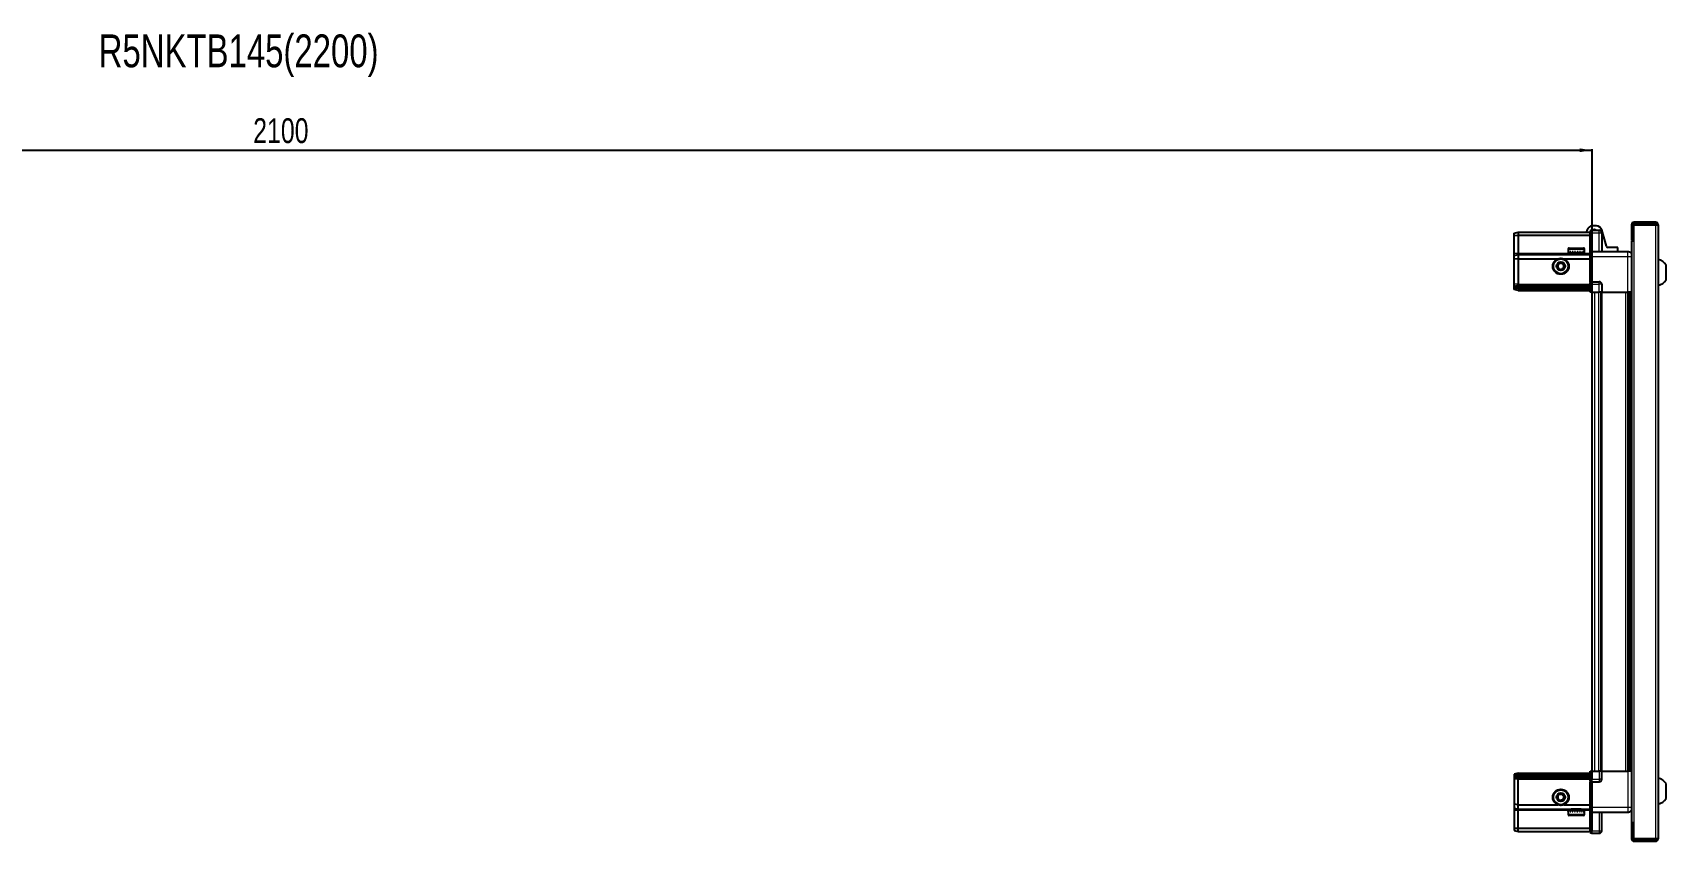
# Model space of a CAD drawing. Header units: millimetres. Extents: x 1256 to 6798, y -1275 to 1849.
# Drawn here: x 3899 to 5216, y 1198 to 1849 of the extents above; entities that cross this region are included whole.
import ezdxf

# ---------------------------------------------------------------- set-up
doc = ezdxf.new("R2010")
doc.units = ezdxf.units.MM
doc.layers.add('FORMAT', color=7, linetype='Continuous')
doc.styles.add('SLDTEXTSTYLE0', font='TXT', dxfattribs={"width": 0.75})
doc.dimstyles.new('SLDDIMSTYLE0', dxfattribs={"dimtxt": 20, "dimasz": 10, "dimexe": 0, "dimexo": 0.0625, "dimgap": 5, "dimtad": 2, "dimdec": 1, "dimrnd": 1e-09, "dimzin": 12, "dimdsep": 46, "dimtxsty": 'SLDTEXTSTYLE0', "dimsah": 1, "dimcen": 0.09, "dimadec": 0, "dimazin": 3, "dimtfac": 1, "dimtofl": 0, "dimtmove": 0, "dimatfit": 3, "dimfxl": 0, "dimfrac": 2, "dimtolj": 1, "dimtzin": 12, "dimarcsym": 0})

# ---------------------------------------------------------------- blocks, each defined once
blk = doc.blocks.new('_D_5')
at = {"layer": 'FORMAT'}
for p, q in [((3056.5, 1640.1), (3056.5, 1755.6)), ((3056.5, 1754.6), (5156.5, 1754.6)), ((5156.5, 1640.1), (5156.5, 1755.6))]:
    blk.add_line(p, q, dxfattribs=at)
for points in [[(3056.5, 1754.6), (3066.5, 1753.1), (3066.5, 1756.1)], [(5156.5, 1754.6), (5146.5, 1756.1), (5146.5, 1753.1)]]:
    blk.add_solid(points, dxfattribs=at)
at = {"layer": 'FORMAT', "insert": (4076.9, 1780.4), "char_height": 20, "attachment_point": 1, "style": 'SLDTEXTSTYLE0'}
blk.add_mtext('2100', dxfattribs=at)

msp = doc.modelspace()

# ---------------------------------------------------------------- linework, layer by layer
at = {"color": 7, "linetype": 'Continuous', "lineweight": 25}
for p, q in [((5093.81, 1687.8), (5096.81, 1688.6)), ((5093.81, 1685.95), (5093.81, 1687.8)), ((5096.81, 1688.6), (5096.81, 1686.1)), ((5096.81, 1688.6), (5155.11, 1688.6)), ((5152.44, 1690.34), (5151.95, 1688.6)), ((5155.98, 1690.1), (5155.11, 1689.6)), ((5155.11, 1689.6), (5155.11, 1688.1)), ((5155.11, 1673.3), (5155.11, 1688.1)), ((5156.31, 1690.1), (5155.98, 1690.1)), ((5156.31, 1688.1), (5156.31, 1690.1)), ((5156.31, 1690.1), (5162.31, 1690.1)), ((5156.31, 1688.1), (5156.31, 1673.3)), ((5160, 1693.6), (5156.77, 1693.6)), ((5164.31, 1688.1), (5164.31, 1673.1)), ((5168.09, 1677.19), (5164.32, 1690.34)), ((5188.31, 1694.5), (5188.31, 1682.1)), ((5189.81, 1694.5), (5189.81, 1682.1)), ((5190.31, 1681.6), (5190.31, 1694.5)), ((5190.31, 1694.5), (5207.71, 1694.5)), ((5207.71, 1696.6), (5190.41, 1696.6)), ((5207.71, 1695.1), (5190.41, 1695.1)), ((5207.71, 1695.1), (5207.71, 1696.6)), ((5207.71, 1694.5), (5209.81, 1694.5)), ((5209.81, 1694.5), (5209.81, 1199.7)), ((5093.81, 1685.95), (5096.81, 1686.1)), ((5093.81, 1671.6), (5093.81, 1685.95)), ((5096.81, 1686.1), (5096.81, 1671.6)), ((5096.81, 1686.1), (5155.11, 1686.1)), ((5137.31, 1675), (5137.31, 1672.1)), ((5138.11, 1675.8), (5149.51, 1675.8)), ((5150.31, 1672.1), (5150.31, 1675)), ((5155.11, 1673.1), (5155.11, 1673.3)), ((5156.31, 1673.1), (5155.11, 1673.1)), ((5155.11, 1669.1), (5155.11, 1673.1)), ((5156.31, 1673.3), (5156.31, 1673.1)), ((5156.31, 1673.1), (5156.31, 1669.1)), ((5156.31, 1673.1), (5185.31, 1673.1)), ((5177.26, 1676.1), (5169.53, 1676.1)), ((5177.26, 1673.1), (5177.26, 1676.1)), ((5188.21, 1681.6), (5188.21, 1212.6)), ((5188.21, 1681.6), (5190.31, 1681.6)), ((5188.31, 1682.1), (5189.81, 1682.1)), ((5093.81, 1669.8), (5093.81, 1671.6)), ((5093.81, 1669.8), (5096.81, 1670.6)), ((5093.81, 1666.77), (5093.81, 1669.8)), ((5096.81, 1667.1), (5093.81, 1666.77)), ((5093.81, 1646.6), (5093.81, 1666.77)), ((5096.81, 1671.6), (5096.81, 1670.6)), ((5096.81, 1670.6), (5096.81, 1667.1)), ((5096.81, 1670.6), (5155.11, 1670.6)), ((5096.81, 1667.1), (5096.81, 1646.6)), ((5096.81, 1667.1), (5128.81, 1667.1)), ((5133.81, 1667.1), (5155.11, 1667.1)), ((5137.31, 1672.1), (5137.35, 1672.1)), ((5137.47, 1672.6), (5137.35, 1672.6)), ((5137.35, 1672.6), (5137.35, 1672.1)), ((5137.35, 1672.1), (5137.47, 1672.1)), ((5137.47, 1672.6), (5137.47, 1672.1)), ((5137.47, 1672.1), (5137.88, 1672.1)), ((5138.22, 1672.6), (5137.88, 1672.6)), ((5137.88, 1672.6), (5137.88, 1672.1)), ((5137.88, 1672.1), (5138.22, 1672.1)), ((5138.22, 1672.6), (5138.22, 1672.1)), ((5138.22, 1672.1), (5138.99, 1672.1)), ((5139.52, 1672.6), (5138.99, 1672.6)), ((5138.99, 1672.6), (5138.99, 1672.1)), ((5138.99, 1672.1), (5139.52, 1672.1)), ((5139.41, 1672.1), (5139.41, 1672)), ((5139.41, 1672), (5148.21, 1672)), ((5139.52, 1672.6), (5139.52, 1672.1)), ((5139.52, 1672.1), (5140.57, 1672.1)), ((5139.81, 1671.6), (5140.5, 1671.12)), ((5139.81, 1671.6), (5147.81, 1671.6)), ((5140.5, 1671.12), (5139.81, 1670.64)), ((5139.81, 1670.64), (5139.81, 1670.6)), ((5139.81, 1670.64), (5147.81, 1670.64)), ((5140.5, 1671.12), (5147.12, 1671.12)), ((5141.23, 1672.6), (5140.57, 1672.6)), ((5140.57, 1672.6), (5140.57, 1672.1)), ((5140.57, 1672.1), (5141.23, 1672.1)), ((5141.23, 1672.6), (5141.23, 1672.1)), ((5141.23, 1672.1), (5142.47, 1672.1)), ((5143.2, 1672.6), (5142.47, 1672.6)), ((5142.47, 1672.6), (5142.47, 1672.1)), ((5142.47, 1672.1), (5142.91, 1672.1)), ((5142.91, 1672.6), (5142.91, 1672.1)), ((5143.2, 1672.6), (5143.2, 1672.1)), ((5143.2, 1672.1), (5144.5, 1672.1)), ((5145.23, 1672.6), (5144.5, 1672.6)), ((5144.5, 1672.6), (5144.5, 1672.1)), ((5144.77, 1672.6), (5144.77, 1672.1)), ((5144.77, 1672.1), (5145.23, 1672.1)), ((5145.23, 1672.6), (5145.23, 1672.1)), ((5145.23, 1672.1), (5146.47, 1672.1)), ((5147.12, 1672.6), (5146.47, 1672.6)), ((5146.47, 1672.6), (5146.47, 1672.1)), ((5146.47, 1672.1), (5147.12, 1672.1)), ((5147.12, 1672.6), (5147.12, 1672.1)), ((5147.12, 1672.1), (5148.17, 1672.1)), ((5147.12, 1671.12), (5147.81, 1671.6)), ((5147.81, 1670.64), (5147.12, 1671.12)), ((5147.81, 1670.6), (5147.81, 1670.64)), ((5148.69, 1672.6), (5148.17, 1672.6)), ((5148.17, 1672.6), (5148.17, 1672.1)), ((5148.17, 1672.1), (5148.69, 1672.1)), ((5148.21, 1672), (5148.21, 1672.1)), ((5148.69, 1672.6), (5148.69, 1672.1)), ((5148.69, 1672.1), (5149.45, 1672.1)), ((5149.78, 1672.6), (5149.45, 1672.6)), ((5149.45, 1672.6), (5149.45, 1672.1)), ((5149.45, 1672.1), (5149.78, 1672.1)), ((5149.78, 1672.6), (5149.78, 1672.1)), ((5149.78, 1672.1), (5150.17, 1672.1)), ((5150.28, 1672.6), (5150.17, 1672.6)), ((5150.17, 1672.6), (5150.17, 1672.1)), ((5150.17, 1672.1), (5150.28, 1672.1)), ((5150.28, 1672.6), (5150.28, 1672.1)), ((5150.28, 1672.1), (5150.31, 1672.1)), ((5155.11, 1648.8), (5155.11, 1669.1)), ((5156.31, 1669.1), (5156.31, 1648.8)), ((5216.41, 1650.1), (5216.41, 1662.1)), ((5155.11, 1648.6), (5155.11, 1648.8)), ((5156.31, 1648.6), (5155.11, 1648.6)), ((5155.11, 1648.6), (5155.11, 1647.93)), ((5155.11, 1640.1), (5155.11, 1647.93)), ((5156.31, 1648.8), (5156.31, 1648.6)), ((5156.31, 1646.6), (5156.31, 1648.6)), ((5156.31, 1646.6), (5156.31, 1648.6)), ((5156.31, 1648.6), (5162.31, 1648.6)), ((5093.81, 1644.8), (5093.81, 1646.6)), ((5096.81, 1645.6), (5093.81, 1644.8)), ((5093.81, 1644.06), (5093.81, 1644.8)), ((5096.81, 1644.6), (5093.81, 1644.06)), ((5093.81, 1643.56), (5093.81, 1644.06)), ((5096.81, 1643.1), (5093.81, 1643.56)), ((5093.81, 1642.41), (5093.81, 1643.56)), ((5096.81, 1641.6), (5093.81, 1642.41)), ((5096.81, 1646.6), (5096.81, 1645.6)), ((5096.81, 1645.6), (5096.81, 1644.6)), ((5096.81, 1645.6), (5155.11, 1645.6)), ((5096.81, 1644.6), (5096.81, 1643.1)), ((5096.81, 1644.6), (5155.11, 1644.6)), ((5096.81, 1643.1), (5155.11, 1643.1)), ((5096.81, 1643.1), (5096.81, 1641.6)), ((5096.81, 1641.6), (5155.11, 1641.6)), ((5155.98, 1640.1), (5155.11, 1640.1)), ((5155.98, 1646.6), (5155.98, 1640.1)), ((5156.31, 1640.1), (5155.98, 1640.1)), ((5156.31, 1646.6), (5156.31, 1640.1)), ((5156.31, 1640.1), (5162.31, 1640.1)), ((5156.46, 1640.1), (5156.46, 1254.1)), ((5164.31, 1640.1), (5162.31, 1640.1)), ((5163.66, 1640.1), (5163.66, 1254.1)), ((5164.31, 1646.6), (5164.31, 1640.1)), ((5164.31, 1640.1), (5185.31, 1640.1)), ((5186.33, 1254.1), (5186.33, 1640.1)), ((5186.37, 1254.1), (5186.37, 1640.1)), ((5188.16, 1640.1), (5188.16, 1254.1)), ((5096.81, 1252.6), (5093.81, 1251.8)), ((5093.81, 1251.8), (5093.81, 1250.65)), ((5096.81, 1251.1), (5096.81, 1252.6)), ((5096.81, 1252.6), (5155.11, 1252.6)), ((5155.11, 1246.28), (5155.11, 1254.1)), ((5155.11, 1254.1), (5155.98, 1254.1)), ((5155.98, 1254.1), (5155.98, 1254.1)), ((5155.98, 1254.1), (5155.98, 1247.6)), ((5156.31, 1254.1), (5155.98, 1254.1)), ((5156.31, 1254.1), (5156.31, 1247.6)), ((5156.31, 1254.1), (5156.31, 1254.1)), ((5156.31, 1254.1), (5162.31, 1254.1)), ((5156.31, 1254.1), (5156.31, 1247.6)), ((5164.31, 1254.1), (5162.31, 1254.1)), ((5164.31, 1247.6), (5164.31, 1254.1)), ((5164.31, 1254.1), (5185.31, 1254.1)), ((5096.81, 1251.1), (5093.81, 1250.65)), ((5093.81, 1250.65), (5093.81, 1250.15)), ((5096.81, 1249.6), (5093.81, 1250.15)), ((5093.81, 1250.15), (5093.81, 1249.41)), ((5096.81, 1248.6), (5093.81, 1249.41)), ((5093.81, 1249.41), (5093.81, 1247.6)), ((5093.81, 1247.6), (5093.81, 1227.44)), ((5096.81, 1249.6), (5096.81, 1251.1)), ((5096.81, 1251.1), (5155.11, 1251.1)), ((5096.81, 1249.6), (5155.11, 1249.6)), ((5096.81, 1248.6), (5096.81, 1249.6)), ((5096.81, 1248.6), (5155.11, 1248.6)), ((5096.81, 1247.6), (5096.81, 1248.6)), ((5096.81, 1227.1), (5096.81, 1247.6)), ((5155.11, 1246.28), (5155.11, 1245.6)), ((5156.31, 1245.6), (5155.11, 1245.6)), ((5155.11, 1245.4), (5155.11, 1245.6)), ((5155.11, 1225.1), (5155.11, 1245.4)), ((5156.31, 1245.6), (5156.31, 1247.6)), ((5156.31, 1245.6), (5156.31, 1245.4)), ((5156.31, 1245.6), (5162.31, 1245.6)), ((5156.31, 1245.4), (5156.31, 1225.1)), ((5216.41, 1232.1), (5216.41, 1244.1)), ((5096.81, 1227.1), (5093.81, 1227.44)), ((5093.81, 1227.44), (5093.81, 1224.41)), ((5096.81, 1227.1), (5128.81, 1227.1)), ((5096.81, 1223.6), (5096.81, 1227.1)), ((5133.81, 1227.1), (5155.11, 1227.1)), ((5093.81, 1224.41), (5096.81, 1223.6)), ((5093.81, 1224.41), (5093.81, 1222.6)), ((5093.81, 1222.6), (5093.81, 1208.26)), ((5096.81, 1223.6), (5155.11, 1223.6)), ((5096.81, 1222.6), (5096.81, 1223.6)), ((5096.81, 1208.1), (5096.81, 1222.6)), ((5137.31, 1222.1), (5137.31, 1219.2)), ((5137.33, 1222.1), (5137.31, 1222.1)), ((5137.33, 1221.6), (5137.33, 1222.1)), ((5137.43, 1222.1), (5137.33, 1222.1)), ((5137.33, 1221.6), (5137.43, 1221.6)), ((5137.43, 1221.6), (5137.43, 1222.1)), ((5137.8, 1222.1), (5137.43, 1222.1)), ((5137.8, 1221.6), (5137.8, 1222.1)), ((5138.12, 1222.1), (5137.8, 1222.1)), ((5137.8, 1221.6), (5138.12, 1221.6)), ((5149.51, 1218.4), (5138.11, 1218.4)), ((5138.12, 1221.6), (5138.12, 1222.1)), ((5138.86, 1222.1), (5138.12, 1222.1)), ((5138.86, 1221.6), (5138.86, 1222.1)), ((5139.37, 1222.1), (5138.86, 1222.1)), ((5138.86, 1221.6), (5139.37, 1221.6)), ((5139.37, 1221.6), (5139.37, 1222.1)), ((5140.4, 1222.1), (5139.37, 1222.1)), ((5139.41, 1222.2), (5139.41, 1222.1)), ((5148.21, 1222.2), (5139.41, 1222.2)), ((5139.81, 1223.6), (5139.81, 1223.57)), ((5139.81, 1223.57), (5140.5, 1223.09)), ((5147.81, 1223.57), (5139.81, 1223.57)), ((5140.5, 1223.09), (5139.81, 1222.6)), ((5147.81, 1222.6), (5139.81, 1222.6)), ((5140.4, 1221.6), (5140.4, 1222.1)), ((5141.05, 1222.1), (5140.4, 1222.1)), ((5140.4, 1221.6), (5141.05, 1221.6)), ((5147.12, 1223.09), (5140.5, 1223.09)), ((5141.05, 1221.6), (5141.05, 1222.1)), ((5142.28, 1222.1), (5141.05, 1222.1)), ((5142.28, 1221.6), (5142.28, 1222.1)), ((5142.77, 1222.1), (5142.28, 1222.1)), ((5142.28, 1221.6), (5143, 1221.6)), ((5142.77, 1221.6), (5142.77, 1222.1)), ((5143, 1221.6), (5143, 1222.1)), ((5144.3, 1222.1), (5143, 1222.1)), ((5144.3, 1221.6), (5144.3, 1222.1)), ((5144.3, 1221.6), (5145.04, 1221.6)), ((5144.64, 1221.6), (5144.64, 1222.1)), ((5145.04, 1222.1), (5144.64, 1222.1)), ((5145.04, 1221.6), (5145.04, 1222.1)), ((5146.28, 1222.1), (5145.04, 1222.1)), ((5146.28, 1221.6), (5146.28, 1222.1)), ((5146.95, 1222.1), (5146.28, 1222.1)), ((5146.28, 1221.6), (5146.95, 1221.6)), ((5146.95, 1221.6), (5146.95, 1222.1)), ((5148.02, 1222.1), (5146.95, 1222.1)), ((5147.12, 1223.09), (5147.81, 1223.57)), ((5147.81, 1222.6), (5147.12, 1223.09)), ((5147.81, 1223.57), (5147.81, 1223.6)), ((5148.02, 1221.6), (5148.02, 1222.1)), ((5148.55, 1222.1), (5148.02, 1222.1)), ((5148.02, 1221.6), (5148.55, 1221.6)), ((5148.21, 1222.1), (5148.21, 1222.2)), ((5148.55, 1221.6), (5148.55, 1222.1)), ((5149.34, 1222.1), (5148.55, 1222.1)), ((5149.34, 1221.6), (5149.34, 1222.1)), ((5149.7, 1222.1), (5149.34, 1222.1)), ((5149.34, 1221.6), (5149.7, 1221.6)), ((5149.7, 1221.6), (5149.7, 1222.1)), ((5150.13, 1222.1), (5149.7, 1222.1)), ((5150.13, 1221.6), (5150.13, 1222.1)), ((5150.26, 1222.1), (5150.13, 1222.1)), ((5150.13, 1221.6), (5150.26, 1221.6)), ((5150.26, 1221.6), (5150.26, 1222.1)), ((5150.31, 1222.1), (5150.26, 1222.1)), ((5150.31, 1219.2), (5150.31, 1222.1)), ((5155.11, 1221.1), (5155.11, 1225.1)), ((5156.31, 1221.1), (5155.11, 1221.1)), ((5155.11, 1220.9), (5155.11, 1221.1)), ((5155.11, 1206.1), (5155.11, 1220.9)), ((5156.31, 1225.1), (5156.31, 1221.1)), ((5156.31, 1221.1), (5156.31, 1220.9)), ((5156.31, 1221.1), (5185.31, 1221.1)), ((5156.31, 1220.9), (5156.31, 1206.1)), ((5156.31, 1220.9), (5156.31, 1206.1)), ((5164.31, 1206.1), (5164.31, 1221.1)), ((5190.31, 1212.6), (5188.21, 1212.6)), ((5188.31, 1212.1), (5189.81, 1212.1)), ((5188.31, 1212.1), (5188.31, 1199.7)), ((5189.81, 1212.1), (5189.81, 1199.7)), ((5190.31, 1199.7), (5190.31, 1212.6)), ((5093.81, 1208.26), (5096.81, 1208.1)), ((5093.81, 1208.26), (5093.81, 1206.41)), ((5093.81, 1206.41), (5096.81, 1205.6)), ((5096.81, 1208.1), (5155.11, 1208.1)), ((5096.81, 1205.6), (5096.81, 1208.1)), ((5096.81, 1205.6), (5155.11, 1205.6)), ((5155.11, 1206.1), (5155.11, 1204.6)), ((5155.11, 1204.6), (5155.98, 1204.1)), ((5156.31, 1204.1), (5155.98, 1204.1)), ((5156.31, 1204.1), (5156.31, 1206.1)), ((5156.31, 1204.1), (5162.31, 1204.1)), ((5207.71, 1199.7), (5190.31, 1199.7)), ((5190.41, 1199.1), (5207.71, 1199.1)), ((5209.81, 1199.7), (5207.71, 1199.7)), ((5207.71, 1199.1), (5207.71, 1197.6)), ((5190.41, 1197.6), (5207.71, 1197.6))]:
    msp.add_line(p, q, dxfattribs=at)
at = {"color": 8, "linetype": 'Continuous', "lineweight": 18}
for p, q in [((5156.31, 1688.1), (5155.11, 1688.1)), ((5156.31, 1688.1), (5162.31, 1688.1)), ((5162.31, 1688.1), (5162.31, 1690.1)), ((5162.31, 1673.1), (5162.31, 1688.1)), ((5162.31, 1688.1), (5164.31, 1688.1)), ((5189.81, 1694.5), (5188.31, 1694.5)), ((5190.41, 1695.1), (5190.41, 1696.6)), ((5207.71, 1694.5), (5207.71, 1199.7)), ((5137.31, 1675), (5150.31, 1675)), ((5155.11, 1673.3), (5156.31, 1673.3)), ((5190.31, 1681.6), (5190.31, 1212.6)), ((5093.81, 1671.6), (5096.81, 1671.6)), ((5096.81, 1671.6), (5139.81, 1671.6)), ((5147.81, 1671.6), (5155.11, 1671.6)), ((5156.31, 1669.1), (5155.11, 1669.1)), ((5156.31, 1669.1), (5185.31, 1669.1)), ((5185.31, 1640.1), (5185.31, 1669.1)), ((5155.11, 1648.8), (5156.31, 1648.8)), ((5162.31, 1646.6), (5162.31, 1648.6)), ((5096.81, 1646.6), (5093.81, 1646.6)), ((5096.81, 1646.6), (5155.11, 1646.6)), ((5156.31, 1646.6), (5155.98, 1646.6)), ((5156.31, 1646.6), (5162.31, 1646.6)), ((5158.46, 1640.1), (5158.46, 1254.1)), ((5161.66, 1640.1), (5161.66, 1254.1)), ((5164.31, 1646.6), (5162.31, 1646.6)), ((5162.31, 1640.1), (5162.31, 1646.6)), ((5164.31, 1640.1), (5164.31, 1254.1)), ((5183.71, 1254.1), (5183.71, 1640.1)), ((5185.13, 1640.1), (5185.13, 1254.1)), ((5187.58, 1254.1), (5187.58, 1640.1)), ((5156.31, 1254.1), (5155.98, 1254.1)), ((5162.31, 1254.1), (5162.31, 1247.6)), ((5185.31, 1254.1), (5185.31, 1225.1)), ((5096.81, 1247.6), (5093.81, 1247.6)), ((5096.81, 1247.6), (5155.11, 1247.6)), ((5156.31, 1245.4), (5155.11, 1245.4)), ((5156.31, 1247.6), (5155.98, 1247.6)), ((5156.31, 1247.6), (5162.31, 1247.6)), ((5164.31, 1247.6), (5162.31, 1247.6)), ((5162.31, 1247.6), (5162.31, 1245.6)), ((5093.81, 1222.6), (5096.81, 1222.6)), ((5096.81, 1222.6), (5139.81, 1222.6)), ((5150.31, 1219.2), (5137.31, 1219.2)), ((5147.81, 1222.6), (5155.11, 1222.6)), ((5156.31, 1225.1), (5155.11, 1225.1)), ((5156.31, 1220.9), (5155.11, 1220.9)), ((5156.31, 1225.1), (5185.31, 1225.1)), ((5162.31, 1221.1), (5162.31, 1206.1)), ((5156.31, 1206.1), (5155.11, 1206.1)), ((5156.31, 1206.1), (5162.31, 1206.1)), ((5162.31, 1206.1), (5164.31, 1206.1)), ((5162.31, 1206.1), (5162.31, 1204.1)), ((5189.81, 1199.7), (5188.31, 1199.7)), ((5190.41, 1199.1), (5190.41, 1197.6))]:
    msp.add_line(p, q, dxfattribs=at)
at = {"color": 7, "linetype": 'Continuous', "lineweight": 25}
for centre, radius in [((5131.31, 1661.1), 6.5), ((5131.31, 1661.1), 3.46), ((5131.31, 1233.1), 6.5), ((5131.31, 1233.1), 3.46)]:
    msp.add_circle(centre, radius, dxfattribs=at)
at = {"color": 8, "linetype": 'Continuous', "lineweight": 18}
for centre in [(5131.31, 1661.1), (5131.31, 1233.1)]:
    msp.add_circle(centre, 5.7, dxfattribs=at)
at = {"color": 7, "linetype": 'Continuous', "lineweight": 25}
for centre, radius, start, end in [((5156.77, 1689.1), 4.5, 90, 164), ((5158.36, 1688.7), 1.9, 47.4631, 132.5369), ((5160, 1689.1), 4.5, 16, 90), ((5162.31, 1688.1), 2, 0, 90), ((5190.41, 1694.5), 2.1, 90, 180), ((5190.41, 1694.5), 0.6, 90, 180), ((5207.71, 1694.5), 2.1, 0, 90), ((5207.71, 1694.5), 0.6, 0, 90), ((5138.11, 1675), 0.8, 90, 180), ((5149.51, 1675), 0.8, 0, 90), ((5169.53, 1677.6), 1.5, 196, 270), ((5131.31, 1661.1), 2.5, 120.74103, 180.74103), ((5131.31, 1661.1), 2.5, 180.74103, 240.74103), ((5131.31, 1661.1), 2.5, 60.74103, 120.74103), ((5131.31, 1661.1), 2.5, 0.74103, 60.74103), ((5131.31, 1661.1), 2.5, 300.74103, 0.74103), ((5139.41, 1671.6), 0.4, 0, 90), ((5148.21, 1671.6), 0.4, 90, 180), ((5206.79, 1655.08), 11.91, 36.1266, 75.29965), ((5131.31, 1661.1), 2.5, 240.74103, 300.74103), ((5162.31, 1646.6), 2, 0, 90), ((5206.79, 1657.13), 11.91, 284.70035, 323.8734), ((5162.31, 1247.6), 2, 270, 0), ((5206.79, 1237.08), 11.91, 36.1266, 75.29965), ((5131.31, 1233.1), 2.5, 155.91157, 215.91157), ((5131.31, 1233.1), 2.5, 95.91157, 155.91157), ((5131.31, 1233.1), 2.5, 215.91157, 275.91157), ((5131.31, 1233.1), 2.5, 35.91157, 95.91157), ((5131.31, 1233.1), 2.5, 275.91157, 335.91157), ((5131.31, 1233.1), 2.5, 335.91157, 35.91157), ((5206.79, 1239.13), 11.91, 284.70035, 323.8734), ((5138.11, 1219.2), 0.8, 180, 270), ((5139.41, 1222.6), 0.4, 270, 0), ((5148.21, 1222.6), 0.4, 180, 270), ((5149.51, 1219.2), 0.8, 270, 0), ((5162.31, 1206.1), 2, 270, 0), ((5190.41, 1199.7), 2.1, 180, 270), ((5190.41, 1199.7), 0.6, 180, 270), ((5207.71, 1199.7), 2.1, 270, 0), ((5207.71, 1199.7), 0.6, 270, 0)]:
    msp.add_arc(centre, radius, start, end, dxfattribs=at)
for centre, start_param, end_param in [((5152.51, 1646.6), 0, 0.7227342), ((5152.51, 1247.6), 5.5604511, 6.2831853)]:
    msp.add_ellipse(centre, major_axis=(3.46, 0), ratio=0.5773503, start_param=start_param, end_param=end_param, dxfattribs=at)
for points, knots in [([(5185.31, 1673.1), (5185.75, 1673.06), (5186.43, 1672.99), (5187.24, 1672.55), (5187.8, 1672.11), (5188.08, 1671.74), (5188.21, 1671.56)], [0, 0, 0, 0, 0.3842982, 0.5911726, 0.8024372, 1, 1, 1, 1]), ([(5128.79, 1662.52), (5129.24, 1662.78), (5130.06, 1663.27), (5130.89, 1663.76), (5131.27, 1663.99)], [0, 0, 0, 0, 0.5346859, 1, 1, 1, 1]), ([(5128.83, 1659.63), (5128.83, 1659.75), (5128.82, 1660.35), (5128.81, 1661.35), (5128.8, 1662.17), (5128.79, 1662.52)], [0, 0, 0, 0, 0.1331247, 0.6370994, 1, 1, 1, 1]), ([(5131.27, 1663.99), (5131.72, 1663.74), (5132.57, 1663.27), (5133.4, 1662.8), (5133.79, 1662.58)], [0, 0, 0, 0, 0.5346859, 1, 1, 1, 1]), ([(5133.79, 1662.58), (5133.8, 1662.24), (5133.81, 1661.41), (5133.82, 1660.42), (5133.83, 1659.82), (5133.83, 1659.69)], [0, 0, 0, 0, 0.3629006, 0.8668753, 1, 1, 1, 1]), ([(5131.35, 1658.22), (5130.9, 1658.47), (5130.06, 1658.94), (5129.22, 1659.41), (5128.83, 1659.63)], [0, 0, 0, 0, 0.5346859, 1, 1, 1, 1]), ([(5133.83, 1659.69), (5133.39, 1659.43), (5132.56, 1658.94), (5131.73, 1658.45), (5131.35, 1658.22)], [0, 0, 0, 0, 0.5346859, 1, 1, 1, 1]), ([(5188.16, 1640.1), (5188.12, 1640.1), (5187.9, 1640.1), (5187.18, 1640.1), (5186.22, 1640.1), (5185.57, 1640.1), (5185.31, 1640.1)], [0, 0, 0, 0, 0.0717073, 0.4209791, 0.7702508, 1, 1, 1, 1]), ([(5188.16, 1254.1), (5188.12, 1254.1), (5187.9, 1254.1), (5187.18, 1254.1), (5186.22, 1254.1), (5185.57, 1254.1), (5185.31, 1254.1)], [0, 0, 0, 0, 0.0717073, 0.4209791, 0.7702508, 1, 1, 1, 1]), ([(5128.44, 1232.81), (5128.65, 1233.28), (5129.04, 1234.16), (5129.44, 1235.03), (5129.62, 1235.44)], [0, 0, 0, 0, 0.53468586, 1, 1, 1, 1]), ([(5130.13, 1230.47), (5129.83, 1230.89), (5129.26, 1231.67), (5128.7, 1232.45), (5128.44, 1232.81)], [0, 0, 0, 0, 0.53468586, 1, 1, 1, 1]), ([(5129.62, 1235.44), (5129.96, 1235.48), (5130.78, 1235.56), (5131.77, 1235.67), (5132.36, 1235.73), (5132.49, 1235.74)], [0, 0, 0, 0, 0.3629006, 0.8668753, 1, 1, 1, 1]), ([(5133, 1230.77), (5132.88, 1230.75), (5132.28, 1230.69), (5131.29, 1230.59), (5130.48, 1230.5), (5130.13, 1230.47)], [0, 0, 0, 0, 0.1331247, 0.6370994, 1, 1, 1, 1]), ([(5132.49, 1235.74), (5132.79, 1235.32), (5133.36, 1234.54), (5133.92, 1233.76), (5134.18, 1233.4)], [0, 0, 0, 0, 0.5346859, 1, 1, 1, 1]), ([(5134.18, 1233.4), (5133.97, 1232.93), (5133.58, 1232.05), (5133.19, 1231.17), (5133, 1230.77)], [0, 0, 0, 0, 0.5346859, 1, 1, 1, 1]), ([(5185.31, 1221.1), (5185.75, 1221.15), (5186.43, 1221.22), (5187.24, 1221.66), (5187.8, 1222.1), (5188.08, 1222.47), (5188.21, 1222.65)], [0, 0, 0, 0, 0.3842982, 0.5911726, 0.8024372, 1, 1, 1, 1])]:
    msp.add_open_spline(points, degree=3, knots=knots, dxfattribs=at)
at = {"color": 8, "linetype": 'Continuous', "lineweight": 18}
for points in [[(5185.31, 1669.1), (5185.31, 1669.63), (5185.31, 1670.68), (5185.31, 1672), (5185.31, 1672.92), (5185.31, 1673.04), (5185.31, 1673.1)], [(5185.31, 1225.1), (5185.31, 1224.58), (5185.31, 1223.53), (5185.31, 1222.21), (5185.31, 1221.28), (5185.31, 1221.16), (5185.31, 1221.1)]]:
    msp.add_open_spline(points, degree=3, dxfattribs=at)
for points in [[(5185.31, 1669.1), (5185.75, 1669.1), (5186.43, 1669.1), (5187.24, 1669.1), (5187.8, 1669.1), (5188.08, 1669.1), (5188.21, 1669.1)], [(5185.31, 1225.1), (5185.75, 1225.1), (5186.43, 1225.1), (5187.24, 1225.1), (5187.8, 1225.1), (5188.08, 1225.1), (5188.21, 1225.1)]]:
    msp.add_open_spline(points, degree=3, knots=[0, 0, 0, 0, 0.3842982, 0.5911726, 0.8024372, 1, 1, 1, 1], dxfattribs=at)

# ---------------------------------------------------------------- texts
at = {"layer": 'FORMAT', "insert": (3952.32, 1847.96), "char_height": 26.4583, "attachment_point": 1, "style": 'SLDTEXTSTYLE0'}
msp.add_mtext('R5NKTB145(2200)', dxfattribs=at)

# ---------------------------------------------------------------- dimensions: what is measured, and where the dimension line sits
at = {"layer": 'FORMAT'}
dim = msp.add_linear_dim(base=(5156.46, 1754.6), p1=(3056.46, 1640.1), p2=(5156.46, 1640.1), angle=0, dimstyle='SLDDIMSTYLE0', dxfattribs=at)
dim.commit()
dim.dimension.update_dxf_attribs({"geometry": '_D_5', "text_midpoint": (4106.46, 1754.6), "dimtype": 160})

doc.saveas('drawing.dxf')
